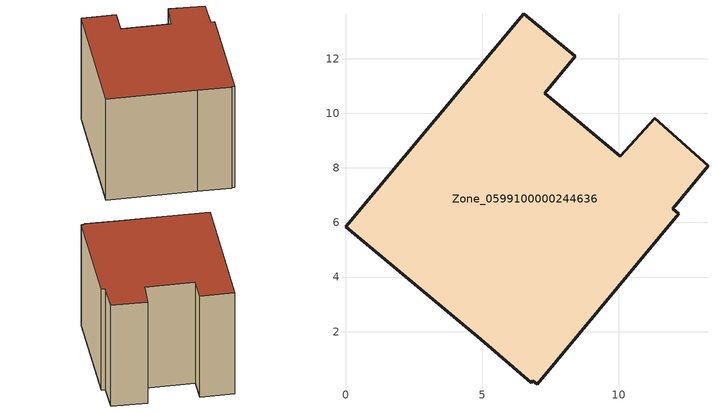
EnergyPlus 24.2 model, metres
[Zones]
Zone_0599100000244636
 floor ground (C_G): 4.96,1.72 0,5.84 6.53,13.65 8.42,12.1 7.3,10.73 10.06,8.43 11.33,9.81 13.28,8.08 11.99,6.5 12.2,6.32 7.02,0.07 6.86,0.21 6.81,0.14 z0
 wall outside (C_F): 0,5.84 4.96,1.72 6.81,0.14 6.86,0.21 7.02,0.07 12.2,6.32 11.99,6.5 13.28,8.08 11.33,9.81 10.06,8.43 7.3,10.73 8.42,12.1 6.53,13.65 0,5.84 z0:8.46
 roof outside (C_R): 11.99,6.5 13.28,8.08 11.33,9.81 10.06,8.43 7.3,10.73 8.42,12.1 6.53,13.65 0,5.84 4.96,1.72 6.81,0.14 6.86,0.21 7.02,0.07 12.2,6.32 z8.46
[BUILDING]
Pand.0599100000244636: North Axis=0; Terrain=City; Loads Convergence Tolerance Value=0.04; Temperature Convergence Tolerance Value=0.4; Solar Distribution=FullExterior; Maximum Number of Warmup Days=25; Minimum Number of Warmup Days=1
[Site:Location]
Rotterdam.The.Hague.AP_ZH_NLD Design_Conditions: Latitude=51.96; Longitude=4.45; Time Zone=1; Elevation=-4.5
[SITE:GROUNDTEMPERATURE:BUILDINGSURFACE]
18, 18, 18, 18, 18, 18, 18, 18, 18, 18, 18, 18
[MATERIAL] Thermal Absorptance=0.9; Solar Absorptance=0.7; Visible Absorptance=0.7
Name | Roughness | Thickness | Conductivity | Density | Specific Heat
G.TC.1946-1964 | MediumSmooth | 0.15 | 1 | 540 | 1210
F.TC.1946-1964 | Rough | 0.3 | 0.857143 | 1920 | 840
R.TC.1946-1964 | MediumRough | 0.2 | 0.235294 | 1500 | 1000
[CONSTRUCTION]
C_G: G.TC.1946-1964
C_F: F.TC.1946-1964
C_R: R.TC.1946-1964
[ZONE]
Zone_0599100000244636: Type=1; Multiplier=1; Ceiling Height=Autocalculate; Volume=Autocalculate; Floor Area=autocalculate; Part of Total Floor Area=Yes
[ZONEINFILTRATION:DESIGNFLOWRATE]
Infil_Zone_0599100000244636: Zone or ZoneList or Space or SpaceList=Zone_0599100000244636; Schedule=AlwaysOn; Design Flow Rate Calculation Method=Flow/Area; Flow Rate per Floor Area=0.003; Constant Term Coefficient=1; Temperature Term Coefficient=0; Velocity Term Coefficient=0; Velocity Squared Term Coefficient=0
[HVACTEMPLATE:ZONE:IDEALLOADSAIRSYSTEM]
Zone_0599100000244636: Maximum Heating Supply Air Temperature=50; Minimum Cooling Supply Air Temperature=13; Maximum Heating Supply Air Humidity Ratio=0.0156; Minimum Cooling Supply Air Humidity Ratio=0.0077; Heating Limit=NoLimit; Cooling Limit=NoLimit; Dehumidification Control Type=ConstantSensibleHeatRatio; Cooling Sensible Heat Ratio=0.7; Dehumidification Setpoint=60; Humidification Control Type=None; Humidification Setpoint=30; Outdoor Air Method=None; Outdoor Air Flow Rate per Person=0.00944; Outdoor Air Flow Rate per Zone Floor Area=0; Outdoor Air Flow Rate per Zone=0; Demand Controlled Ventilation Type=None; Outdoor Air Economizer Type=NoEconomizer; Heat Recovery Type=None; Sensible Heat Recovery Effectiveness=0.7; Latent Heat Recovery Effectiveness=0.65
[ZONECONTROL:THERMOSTAT]
ThermostatControl_Zone_0599100000244636: Zone or ZoneList=Zone_0599100000244636; Control Type Schedule=DualSetpointControlType; Control 1=Thermostat_Zone_0599100000244636; Temperature Difference Between Cutout And Setpoint=0
[THERMOSTATSETPOINT:DUALSETPOINT]
Thermostat_Zone_0599100000244636: Heating Setpoint Temperature Schedule=HeatingSetpoint_Zone_0599100000244636; Cooling Setpoint Temperature Schedule=CoolingSetpoint_Zone_0599100000244636
[SCHEDULE:COMPACT]
HeatingSetpoint_Zone_0599100000244636: Through: 12/31, For: AllDays, Until: 24:00, 21
CoolingSetpoint_Zone_0599100000244636: Through: 12/31, For: AllDays, Until: 24:00, 24
DualSetpointControlType: Through: 12/31, For: AllDays, Until: 24:00, 4
AlwaysOn: Through: 12/31, For: AllDays, Until: 24:00, 1
